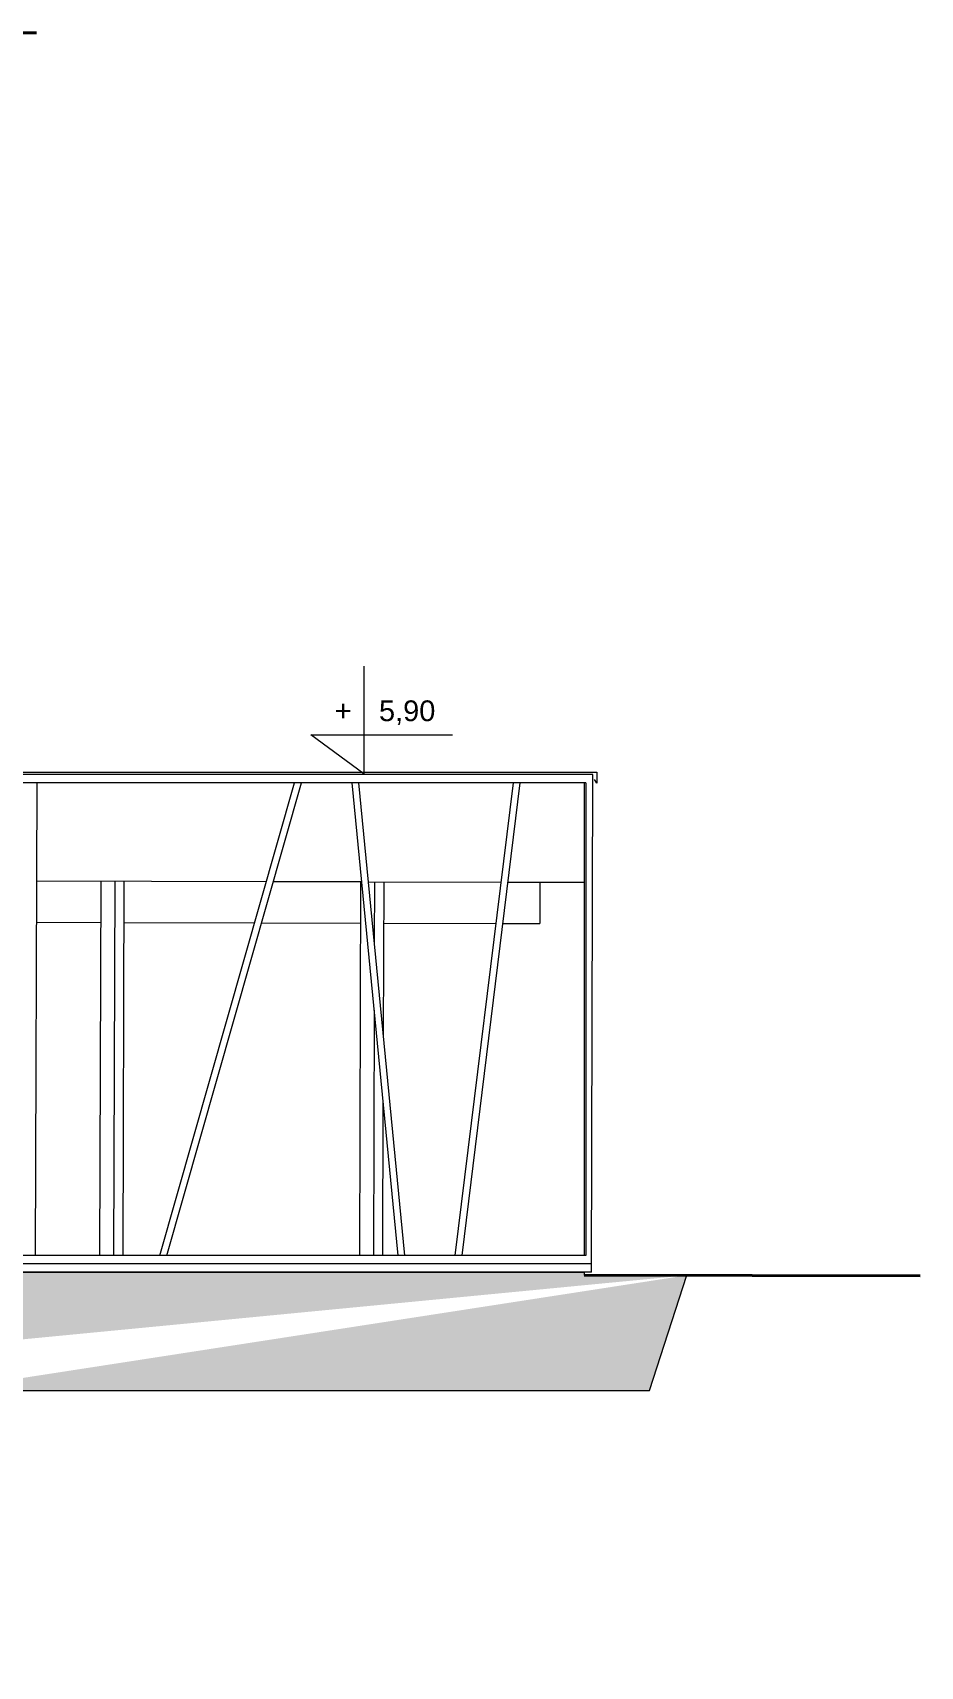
# Model space of a CAD drawing. Header units: millimetres. Extents: x -105266 to 178069, y 491 to 168574.
# Drawn here: x 81151 to 82221, y 16483 to 18453 of the extents above; entities that cross this region are included whole.
import ezdxf

# ---------------------------------------------------------------- set-up
doc = ezdxf.new("R2010")
doc.units = ezdxf.units.MM
for name, color, linetype, lineweight in [('A-L-W', 123, 'Continuous', 15), ('A-sc murowane', 2, 'Continuous', 40), ('A-sc wykończenie', 6, 'Continuous', 18), ('A-SC-MUROWANE', 2, 'Continuous', 40), ('AVG', 123, 'Continuous', 15), ('stolarka', 1, 'Continuous', 5)]:
    doc.layers.add(name, color=color, linetype=linetype, lineweight=lineweight)
doc.styles.get("Standard").update_dxf_attribs({"font": 'arial.ttf'})

msp = doc.modelspace()

# ---------------------------------------------------------------- hatches: boundary and pattern name
at = {"layer": 'A-sc wykończenie'}
h = msp.add_hatch(dxfattribs=at)
h.set_pattern_fill('AR-SAND', color=256, scale=0.5)
h.set_pattern_definition([(37.50000000000001, (15496.94985910105, -29782.5022744509), (-0.8000156479920228, 24.47066186646712), [0, -19.304, 0, -21.59, 0, -20.6375]), (7.499999999999999, (15496.94985910105, -29782.5022744509), (22.47616415690013, 35.84125502841771), [0, -10.414, 0, -17.399, 0, -6.6675]), (327.5, (15481.32885910124, -29782.5022744509), (39.5496185120729, 0.0718592339272881), [0, -6.35, 0, -22.86, 0, -29.845]), (317.5, (15481.32885910124, -29782.5022744509), (38.17782262361486, 11.14646616286081), [0, -3.175, 0, -14.986, 0, -17.145])])
edge = h.paths.add_edge_path()
edge.add_line((77474.20306174057, 16739.30114888976), (77414.20380242188, 16739.29961326771))
edge.add_line((77414.20380242188, 16739.29961326771), (77414.20277866088, 16779.29961326771))
edge.add_line((77414.20277866088, 16779.29961326771), (77416.97061992642, 16779.29961338808))
edge.add_line((77416.97061992642, 16779.29961338808), (77416.96591775744, 16963.02101844625))
edge.add_line((77416.96591775744, 16963.02101844625), (77244.5741560042, 16963.01822752872))
edge.add_line((77244.5741560042, 16963.01822752872), (77312.54708223995, 16724.29961326771))
edge.add_line((77312.54708223995, 16724.29961326771), (78047.16193214683, 16724.30022403324))
edge.add_line((78047.16193214683, 16724.30022403324), (78434.454756621, 16596.60627348576))
edge.add_line((78434.454756621, 16596.60627348576), (78845.75321770292, 16596.61436116387))
edge.add_line((78845.75321770292, 16596.61436116387), (78889.13611248853, 16482.87240015907))
edge.add_line((78047.16191615695, 16739.30022403324), (77474.20306174057, 16739.29961326771))
edge.add_line((78047.16191615556, 16739.30022403324), (78434.44454041189, 16611.64303670981))
edge.add_line((78434.44556511352, 16611.60627066967), (78494.44482349158, 16611.64303670981))
edge.add_line((78494.44482349158, 16611.64303670981), (78494.44482349158, 16635.64303727116))
edge.add_line((78494.44482349158, 16635.64303727116), (78720.25435563941, 16635.64303670992))
edge.add_line((78720.25435563941, 16635.64303670992), (78720.25491166832, 16611.64303670981))
edge.add_line((78720.25491166832, 16611.64303670981), (78780.25519474848, 16611.64303670981))
edge.add_line((78780.25519474848, 16611.64303670981), (78780.25519474848, 16635.64303670992))
edge.add_line((78780.25519474848, 16635.64303670992), (78912.78165366659, 16635.64303670992))
edge.add_line((78912.78165366659, 16635.64303670992), (78912.78165366659, 16509.08638796915))
edge.add_line((78912.78165366659, 16509.08638796915), (79182.76396936802, 16509.08638796915))
edge.add_line((79182.76396936802, 16509.08638796915), (79182.76396936802, 16611.64303670981))
edge.add_line((79182.76396936802, 16611.64303670981), (79182.76396936802, 16635.64303670992))
edge.add_line((79182.76396936802, 16635.64303670992), (79685.52766419174, 16635.64303670981))
edge.add_line((79685.52766419174, 16635.64303670981), (79685.52766419174, 16611.64303670981))
edge.add_line((79685.52766419174, 16611.64303670981), (79745.5279472719, 16611.64303670981))
edge.add_line((79745.5279472719, 16611.64303670981), (79745.52284714552, 16635.76909150154))
edge.add_line((79745.52284714552, 16635.76909150154), (79912.18853419619, 16635.80432378658))
edge.add_line((79912.18853419619, 16635.80432378658), (79912.19364176989, 16611.64303670981))
edge.add_line((79912.19364176989, 16611.64303670981), (79991.00118614426, 16611.64152093203))
edge.add_line((79203.83965338972, 16482.87240015907), (79240.31937974058, 16596.62031108158))
edge.add_line((79240.31937974058, 16596.62031108158), (79993.81202325616, 16596.63343639433))
edge.add_line((79993.81202325616, 16596.63343639433), (80655.16647960218, 16815.57380939048))
edge.add_line((80655.16647960218, 16815.57380939048), (81894.80703310594, 16815.57380939351))
edge.add_line((81894.80703310594, 16815.57380939351), (81939.88232551487, 16954.49705487856))
edge.add_line((78889.13611248853, 16482.87240015907), (79203.83965338972, 16482.87240015907))
edge.add_line((80655.17769786688, 16830.57472213631), (80733.98410910946, 16830.59682442487))
edge.add_line((80733.98410910946, 16830.59682442487), (80733.98270756072, 16958.4027607778))
edge.add_line((80733.98270756072, 16958.4027607778), (81815.76287633665, 16958.33686478826))
edge.add_line((81815.76287633665, 16958.33686478826), (81815.76287633665, 16954.48704849923))
edge.add_line((81815.76287633665, 16954.48704849923), (81939.91316544097, 16954.48704849934))
edge.add_line((80655.17492885534, 16830.57380939048), (79991.00118617313, 16611.64303670981))

# ---------------------------------------------------------------- linework, layer by layer
at = {"layer": 'A-L-W'}
for p, q in [((81831.02592656222, 17561.3144435492), (81831.02592656222, 17548.05899270397)), ((81831.02592656222, 17548.05899270397), (81828.56029234985, 17552.62857872067))]:
    msp.add_line(p, q, dxfattribs=at)
msp.add_lwpolyline([(80655.17769786688, 16830.57472213631), (80733.98410910946, 16830.59682442487), (80733.98270756072, 16958.4027607778), (81815.76287633665, 16958.33686478826), (81815.76287633665, 16954.48704849923), (81939.91316544097, 16954.48704849934), (81939.91316544097, 16954.48704849934)], dxfattribs=at)
at = {"layer": 'A-sc murowane', "linetype": 'Continuous', "ltscale": 50}
msp.add_line((80827.4342578102, 18453.21820591606), (81155.62015561126, 18453.22821229725), dxfattribs=at)
at = {"layer": 'A-sc wykończenie'}
for p, q in [((81155.82015437838, 17548.37435640389), (81154.07243200364, 16978.37717130157)), ((81232.95234381752, 17430.20288241323), (81231.56694372157, 16978.37245076982)), ((81249.84199369764, 17430.15285806038), (81248.45674383147, 16978.37142193777)), ((81260.90112252226, 17430.12010274763), (81259.51597102471, 16978.37074827164)), ((81546.19868058963, 17429.27509850956), (81544.81606675284, 16978.35336938762)), ((81563.08833046975, 17429.22507415671), (81562.85844078772, 17354.24950966827)), ((81574.14745929437, 17429.19231884397), (81573.57946474683, 17243.94819888723)), ((81562.61263767602, 17274.08398468344), (81561.70586686274, 16978.35234055558)), ((81573.33366163513, 17163.78267390252), (81572.76509405552, 16978.35166688933))]:
    msp.add_line(p, q, dxfattribs=at)
at = {"layer": 'A-SC-MUROWANE'}
msp.add_line((81815.76287633665, 16954.48704849923), (82221.21525680432, 16953.65341440908), dxfattribs=at)
at = {"layer": 'AVG', "linetype": 'Continuous', "ltscale": 50}
for p, q in [((81550.35582504766, 17689.1390398824), (81550.35785656022, 17559.43821291154)), ((81550.35785656022, 17559.43821291154), (81486.19928645874, 17606.25628918869)), ((81486.19928645874, 17606.25628918869), (81656.99182868349, 17606.25628918869))]:
    msp.add_line(p, q, dxfattribs=at)
at = {"layer": 'AVG'}
for p, q in [((80657.1424854274, 17561.31617319077), (81831.02592656222, 17561.3144435492)), ((81304.25464205649, 16978.36802304239), (81466.67373322388, 17548.3554209448)), ((81312.57295015892, 16978.3675163376), (81474.99204132585, 17548.35491424002)), ((81535.95451934748, 17548.35120074725), (81591.35722270394, 16978.35053436103)), ((81543.99226760557, 17548.35071113269), (81599.39497096204, 16978.35004474636)), ((81730.24776000874, 17548.33936549112), (81660.13621097496, 16978.34634473018)), ((81738.30799256936, 17548.33887450694), (81668.19644353558, 16978.345853746)), ((81815.8300217215, 17548.33415229915), (81815.795300679, 16978.33686285018)), ((81817.80025241962, 17548.33403228369), (81817.76553137666, 16978.33674283483)), ((81155.45852139052, 17430.43240631389), (81432.83722329019, 17429.61085641972)), ((81441.14866108327, 17429.58623931388), (81547.52881500144, 17429.27115887118)), ((81555.56883025607, 17429.24734567414), (81715.54065791536, 17428.77353554679)), ((81723.59801542685, 17428.74967098475), (81815.82273696242, 17428.74405317119)), ((81762.26481226897, 17428.74731562001), (81762.26176067693, 17378.65092194785)), ((81155.30486267638, 17380.31859203259), (81232.79868510338, 17380.08906813193)), ((81260.74746380812, 17380.00628846633), (81418.5691003154, 17379.53884684987)), ((81426.88053810848, 17379.51422974415), (81546.04502187548, 17379.16128422826)), ((81573.99380058023, 17379.07850456267), (81709.37863604883, 17378.67751704453)), ((81717.43599356078, 17378.65365248261), (81762.26176067693, 17378.65092194785))]:
    msp.add_line(p, q, dxfattribs=at)
at = {"layer": 'AVG', "linetype": 'Continuous', "ltscale": 50}
msp.add_lwpolyline([(79203.83965338972, 16482.87240015907), (79240.31937974058, 16596.62031108158), (79993.81202325616, 16596.63343639433), (80655.16647960218, 16815.57380939048), (81894.80703310594, 16815.57380939351), (81939.88232551487, 16954.49705487856)], dxfattribs=at)
at = {"layer": 'stolarka', "linetype": 'Continuous'}
for p, q in [((81826.43303624979, 17558.33350644138), (80720.78780524545, 17558.40085615689)), ((81824.59332805006, 16958.33632688661), (81826.43303624979, 17558.33350644138)), ((81817.80025241962, 17548.33403228369), (80731.02224303475, 17548.40023271373)), ((81824.62392678783, 16968.31571180961), (80733.98270756072, 16968.40278523864)), ((81817.76553137666, 16978.33674283483), (80737.07817928, 16978.40257225611)), ((81824.59332805006, 16958.33632688661), (80733.98270756072, 16958.4027607778))]:
    msp.add_line(p, q, dxfattribs=at)

# ---------------------------------------------------------------- texts
at = {"layer": 'AVG', "linetype": 'Continuous', "ltscale": 50, "insert": (81515.1196822484, 17647.9197533633), "char_height": 25, "attachment_point": 1}
msp.add_mtext_dynamic_manual_height_columns('+ ', width=41.71742573752999, gutter_width=12.5, heights=[0], dxfattribs=at)
at = {"layer": 'AVG', "linetype": 'Continuous', "ltscale": 50, "insert": (81568.49687862182, 17647.87405740557), "char_height": 25, "width": 52.5, "attachment_point": 1}
msp.add_mtext('5,90', dxfattribs=at)

doc.saveas('drawing.dxf')
